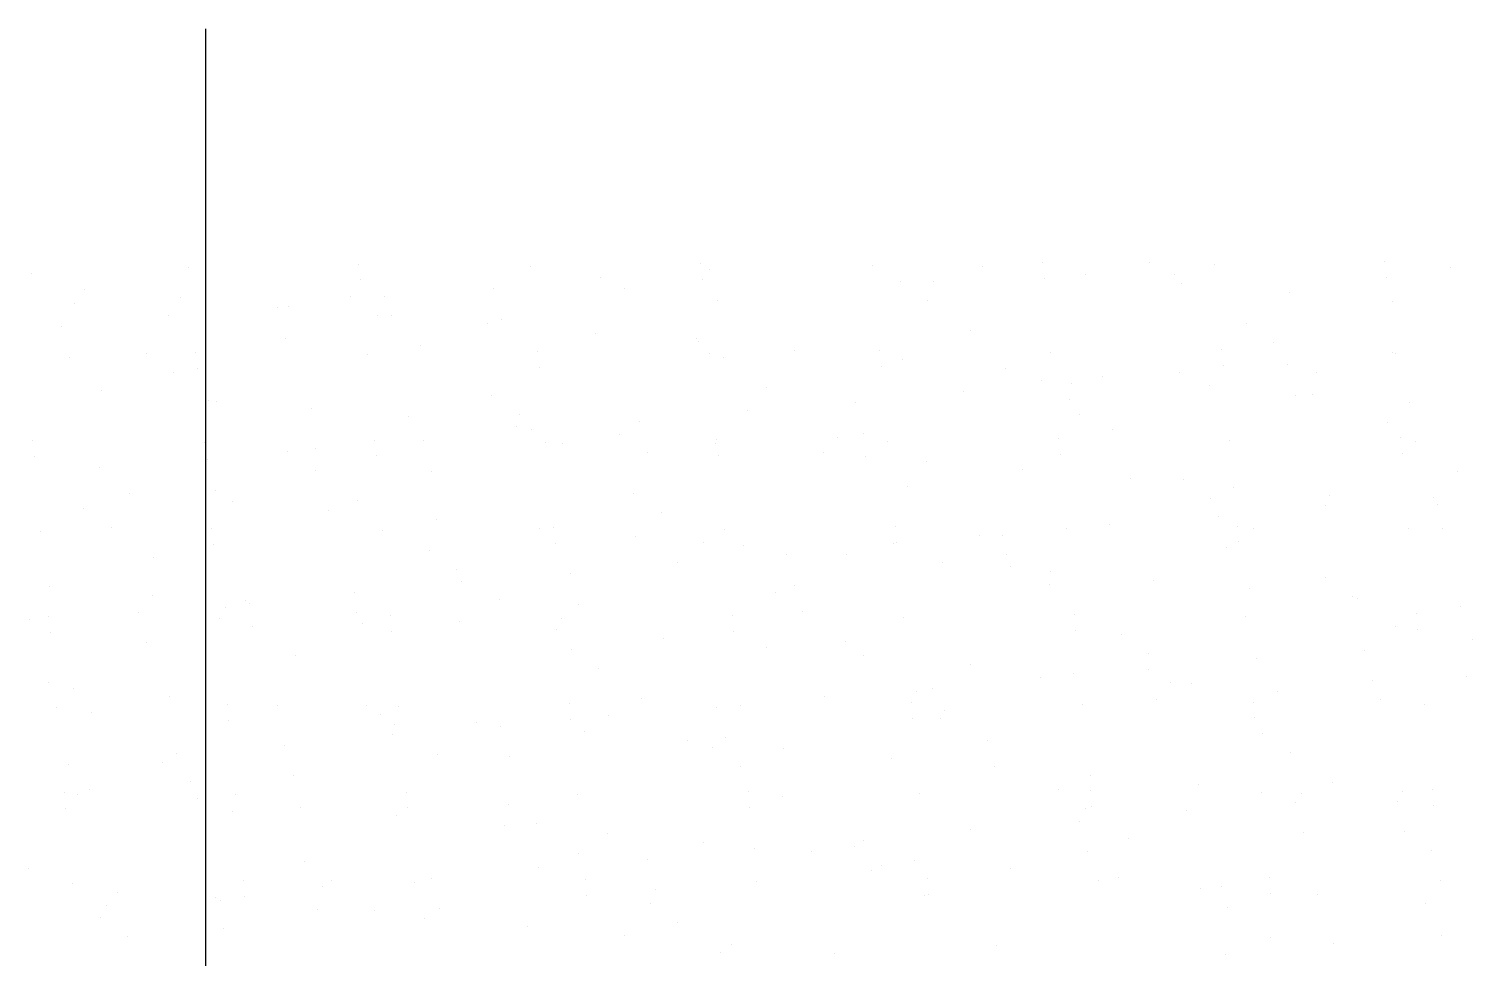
# Model space of a CAD drawing. Header units: millimetres. Extents: x 98 to 155, y -181 to 127.
# Drawn here: x 133.871 to 135.889, y 124.613 to 125.912 of the extents above; entities that cross this region are included whole.
import ezdxf
from ezdxf.enums import TextEntityAlignment as Align
from ezdxf.xclip import XClip

# ---------------------------------------------------------------- set-up
doc = ezdxf.new("R2010")
doc.units = ezdxf.units.MM
doc.header["$LTSCALE"] = 15
doc.header["$XCLIPFRAME"] = 2
for name, pattern in [('ACAD_ISO07W100', [3, 0, -3]), ('PHANTOM', [63.5, 31.75, -6.35, 6.35, -6.35, 6.35, -6.35]), ('PHANTOM2', [1.25, 0.625, -0.125, 0.125, -0.125, 0.125, -0.125])]:
    doc.linetypes.add(name, pattern=pattern)
doc.layers.get('0').update_dxf_attribs({"color": 250})
doc.layers.add('A-EJES', color=250, linetype='PHANTOM')
doc.layers.add('DLP_VERDE', color=250, linetype='Continuous')
doc.layers.add('A-MUROS', color=252, linetype='Continuous', lineweight=30)
doc.styles.add('R80', font='ARIALN.TTF', dxfattribs={"height": 2.03})

# ---------------------------------------------------------------- blocks, each defined once
blk = doc.blocks.new('A$C9f73720c')
at = {"layer": 'DLP_VERDE', "linetype": 'Continuous'}
for p, q in [((33.1368, 102.8256, 0), (33.1368, 102.8256, 0)), ((33.1026, 102.7709, 0), (33.1026, 102.7709, 0)), ((33.047, 102.7433, 0), (33.047, 102.7433, 0)), ((33.2066, 102.7572, 0), (33.2066, 102.7572, 0)), ((33.2286, 102.7543, 0), (33.2286, 102.7543, 0)), ((33.4751, 102.7485, 0), (33.4751, 102.7485, 0)), ((33.0621, 102.7305, 0), (33.0621, 102.7305, 0)), ((33.2219, 102.7375, 0), (33.2219, 102.7375, 0)), ((33.2663, 102.7394, 0), (33.2663, 102.7394, 0)), ((33.3476, 102.7386, 0), (33.3476, 102.7386, 0)), ((33.3835, 102.7422, 0), (33.3835, 102.7422, 0)), ((33.4516, 102.7249, 0), (33.4516, 102.7249, 0)), ((33.0126, 102.7118, 0), (33.0126, 102.7118, 0)), ((33.0769, 102.7117, 0), (33.0769, 102.7117, 0)), ((33.2252, 102.7187, 0), (33.2252, 102.7187, 0)), ((33.3687, 102.7105, 0), (33.3687, 102.7105, 0)), ((33.4737, 102.722, 0), (33.4737, 102.722, 0)), ((33.515, 102.7112, 0), (33.515, 102.7112, 0)), ((33.5926, 102.7064, 0), (33.5926, 102.7064, 0)), ((33.3297, 102.6929, 0), (33.3297, 102.6929, 0)), ((33.6966, 102.6927, 0), (33.6966, 102.6927, 0)), ((33.7187, 102.6898, 0), (33.7187, 102.6898, 0)), ((33.6109, 102.641, 0), (33.6109, 102.641, 0)), ((33.9474, 102.6398, 0), (33.9474, 102.6398, 0)), ((33.2399, 102.6106, 0), (33.2399, 102.6106, 0)), ((33.5765, 102.6095, 0), (33.5765, 102.6095, 0)), ((33.6616, 102.6074, 0), (33.6616, 102.6074, 0)), ((33.8214, 102.6143, 0), (33.8214, 102.6143, 0)), ((33.8658, 102.6163, 0), (33.8658, 102.6163, 0)), ((33.2486, 102.5893, 0), (33.2486, 102.5893, 0)), ((33.328, 102.5816, 0), (33.328, 102.5816, 0)), ((33.4084, 102.5963, 0), (33.4084, 102.5963, 0)), ((33.4528, 102.5982, 0), (33.4528, 102.5982, 0)), ((33.8936, 102.5906, 0), (33.8936, 102.5906, 0)), ((32.9954, 102.5783, 0), (32.9954, 102.5783, 0)), ((33.0335, 102.5739, 0), (33.0335, 102.5739, 0)), ((33.0399, 102.5802, 0), (33.0399, 102.5802, 0)), ((33.1798, 102.5746, 0), (33.1798, 102.5746, 0)), ((33.2055, 102.5791, 0), (33.2055, 102.5791, 0)), ((33.4715, 102.5734, 0), (33.4715, 102.5734, 0)), ((33.6178, 102.5741, 0), (33.6178, 102.5741, 0)), ((33.7661, 102.5811, 0), (33.7661, 102.5811, 0)), ((33.9095, 102.5729, 0), (33.9095, 102.5729, 0)), ((33.5227, 102.5602, 0), (33.5227, 102.5602, 0)), ((33.0324, 102.54, 0), (33.0324, 102.54, 0)), ((33.0545, 102.5371, 0), (33.0545, 102.5371, 0)), ((33.1518, 102.5299, 0), (33.1518, 102.5299, 0)), ((33.1735, 102.5214, 0), (33.1735, 102.5214, 0)), ((33.2775, 102.5077, 0), (33.2775, 102.5077, 0)), ((33.2995, 102.5048, 0), (33.2995, 102.5048, 0)), ((33.8039, 102.5083, 0), (33.8039, 102.5083, 0)), ((33.4185, 102.4892, 0), (33.4185, 102.4892, 0)), ((33.4329, 102.4779, 0), (33.4329, 102.4779, 0)), ((33.5225, 102.4755, 0), (33.5225, 102.4755, 0)), ((33.5445, 102.4726, 0), (33.5445, 102.4726, 0)), ((33.7694, 102.4768, 0), (33.7694, 102.4768, 0)), ((33.8481, 102.4662, 0), (33.8481, 102.4662, 0)), ((32.9928, 102.445, 0), (32.9928, 102.445, 0)), ((33.062, 102.4476, 0), (33.062, 102.4476, 0)), ((33.3985, 102.4464, 0), (33.3985, 102.4464, 0)), ((33.4309, 102.4445, 0), (33.4309, 102.4445, 0)), ((33.4351, 102.4482, 0), (33.4351, 102.4482, 0)), ((33.5949, 102.4551, 0), (33.5949, 102.4551, 0)), ((33.6393, 102.4571, 0), (33.6393, 102.4571, 0)), ((33.6635, 102.4569, 0), (33.6635, 102.4569, 0)), ((33.7675, 102.4432, 0), (33.7675, 102.4432, 0)), ((33.7895, 102.4403, 0), (33.7895, 102.4403, 0)), ((33.8689, 102.444, 0), (33.8689, 102.444, 0)), ((33.0221, 102.4301, 0), (33.0221, 102.4301, 0)), ((33.1363, 102.4368, 0), (33.1363, 102.4368, 0)), ((33.1819, 102.4371, 0), (33.1819, 102.4371, 0)), ((33.2264, 102.439, 0), (33.2264, 102.439, 0)), ((33.2826, 102.4375, 0), (33.2826, 102.4375, 0)), ((33.5744, 102.4363, 0), (33.5744, 102.4363, 0)), ((33.7157, 102.4275, 0), (33.7157, 102.4275, 0)), ((33.7206, 102.437, 0), (33.7206, 102.437, 0)), ((33.9085, 102.4247, 0), (33.9085, 102.4247, 0)), ((33.0276, 102.416, 0), (33.0276, 102.416, 0)), ((33.3448, 102.3972, 0), (33.3448, 102.3972, 0)), ((32.9738, 102.3668, 0), (32.9738, 102.3668, 0)), ((33.6259, 102.3452, 0), (33.6259, 102.3452, 0)), ((32.9474, 102.3009, 0), (32.9474, 102.3009, 0)), ((32.9993, 102.3042, 0), (32.9993, 102.3042, 0)), ((33.0957, 102.3079, 0), (33.0957, 102.3079, 0)), ((33.2392, 102.2997, 0), (33.2392, 102.2997, 0)), ((33.255, 102.3149, 0), (33.255, 102.3149, 0)), ((33.3854, 102.3004, 0), (33.3854, 102.3004, 0)), ((33.5337, 102.3074, 0), (33.5337, 102.3074, 0)), ((33.5915, 102.3137, 0), (33.5915, 102.3137, 0)), ((33.6216, 102.307, 0), (33.6216, 102.307, 0)), ((33.6772, 102.2992, 0), (33.6772, 102.2992, 0)), ((33.7814, 102.314, 0), (33.7814, 102.314, 0)), ((33.8235, 102.2998, 0), (33.8235, 102.2998, 0)), ((33.8258, 102.3159, 0), (33.8258, 102.3159, 0)), ((32.9999, 102.2798, 0), (32.9999, 102.2798, 0)), ((33.1033, 102.2905, 0), (33.1033, 102.2905, 0)), ((33.1253, 102.2876, 0), (33.1253, 102.2876, 0)), ((33.2086, 102.2889, 0), (33.2086, 102.2889, 0)), ((33.2206, 102.2833, 0), (33.2206, 102.2833, 0)), ((33.3684, 102.2959, 0), (33.3684, 102.2959, 0)), ((33.4129, 102.2979, 0), (33.4129, 102.2979, 0)), ((32.9555, 102.2779, 0), (32.9555, 102.2779, 0)), ((33.2443, 102.272, 0), (33.2443, 102.272, 0)), ((33.5377, 102.2645, 0), (33.5377, 102.2645, 0)), ((33.3483, 102.2583, 0), (33.3483, 102.2583, 0)), ((33.3704, 102.2554, 0), (33.3704, 102.2554, 0)), ((33.4893, 102.2397, 0), (33.4893, 102.2397, 0)), ((33.1668, 102.2341, 0), (33.1668, 102.2341, 0)), ((33.5934, 102.226, 0), (33.5934, 102.226, 0)), ((33.6154, 102.2231, 0), (33.6154, 102.2231, 0)), ((33.7344, 102.2075, 0), (33.7344, 102.2075, 0)), ((33.8189, 102.2125, 0), (33.8189, 102.2125, 0)), ((33.4479, 102.1822, 0), (33.4479, 102.1822, 0)), ((33.7845, 102.181, 0), (33.7845, 102.181, 0)), ((33.8384, 102.1938, 0), (33.8384, 102.1938, 0)), ((33.8604, 102.1909, 0), (33.8604, 102.1909, 0)), ((32.904, 102.1631, 0), (32.904, 102.1631, 0)), ((33.0502, 102.1638, 0), (33.0502, 102.1638, 0)), ((33.1985, 102.1708, 0), (33.1985, 102.1708, 0)), ((33.342, 102.1626, 0), (33.342, 102.1626, 0)), ((33.4883, 102.1633, 0), (33.4883, 102.1633, 0)), ((33.6366, 102.1703, 0), (33.6366, 102.1703, 0)), ((33.78, 102.1621, 0), (33.78, 102.1621, 0)), ((33.8081, 102.1658, 0), (33.8081, 102.1658, 0)), ((33.077, 102.1518, 0), (33.077, 102.1518, 0)), ((33.1864, 102.1387, 0), (33.1864, 102.1387, 0)), ((33.3951, 102.1478, 0), (33.3951, 102.1478, 0)), ((33.4135, 102.1506, 0), (33.4135, 102.1506, 0)), ((33.5549, 102.1548, 0), (33.5549, 102.1548, 0)), ((33.5994, 102.1567, 0), (33.5994, 102.1567, 0)), ((32.9821, 102.1297, 0), (32.9821, 102.1297, 0)), ((33.0426, 102.1203, 0), (33.0426, 102.1203, 0)), ((33.142, 102.1367, 0), (33.142, 102.1367, 0)), ((33.7307, 102.1318, 0), (33.7307, 102.1318, 0)), ((33.3598, 102.1014, 0), (33.3598, 102.1014, 0)), ((32.9291, 102.0733, 0), (32.9291, 102.0733, 0)), ((32.9512, 102.0704, 0), (32.9512, 102.0704, 0)), ((32.9889, 102.071, 0), (32.9889, 102.071, 0)), ((33.0702, 102.0548, 0), (33.0702, 102.0548, 0)), ((33.1742, 102.0411, 0), (33.1742, 102.0411, 0)), ((33.1962, 102.0382, 0), (33.1962, 102.0382, 0)), ((33.6409, 102.0495, 0), (33.6409, 102.0495, 0)), ((32.8633, 102.0343, 0), (32.8633, 102.0343, 0)), ((33.0068, 102.026, 0), (33.0068, 102.026, 0)), ((33.1531, 102.0267, 0), (33.1531, 102.0267, 0)), ((33.27, 102.0191, 0), (33.27, 102.0191, 0)), ((33.3014, 102.0337, 0), (33.3014, 102.0337, 0)), ((33.3152, 102.0225, 0), (33.3152, 102.0225, 0)), ((33.4448, 102.0255, 0), (33.4448, 102.0255, 0)), ((33.5911, 102.0262, 0), (33.5911, 102.0262, 0)), ((33.6065, 102.018, 0), (33.6065, 102.018, 0)), ((33.7394, 102.0332, 0), (33.7394, 102.0332, 0)), ((33.3729, 101.9975, 0), (33.3729, 101.9975, 0)), ((33.4192, 102.0088, 0), (33.4192, 102.0088, 0)), ((33.4412, 102.0059, 0), (33.4412, 102.0059, 0)), ((33.5816, 102.0066, 0), (33.5816, 102.0066, 0)), ((33.7414, 102.0136, 0), (33.7414, 102.0136, 0)), ((33.7859, 102.0155, 0), (33.7859, 102.0155, 0)), ((32.8991, 101.9888, 0), (32.8991, 101.9888, 0)), ((32.9155, 101.9775, 0), (32.9155, 101.9775, 0)), ((32.9599, 101.9795, 0), (32.9599, 101.9795, 0)), ((33.1686, 101.9886, 0), (33.1686, 101.9886, 0)), ((33.2356, 101.9876, 0), (33.2356, 101.9876, 0)), ((33.3285, 101.9955, 0), (33.3285, 101.9955, 0)), ((33.5602, 101.9903, 0), (33.5602, 101.9903, 0)), ((33.6642, 101.9766, 0), (33.6642, 101.9766, 0)), ((32.8647, 101.9572, 0), (32.8647, 101.9572, 0)), ((33.5528, 101.9687, 0), (33.5528, 101.9687, 0)), ((33.6863, 101.9737, 0), (33.6863, 101.9737, 0)), ((33.8052, 101.958, 0), (33.8052, 101.958, 0)), ((33.1818, 101.9383, 0), (33.1818, 101.9383, 0)), ((32.8109, 101.908, 0), (32.8109, 101.908, 0)), ((32.9662, 101.8971, 0), (32.9662, 101.8971, 0)), ((33.4042, 101.8966, 0), (33.4042, 101.8966, 0)), ((32.8179, 101.8901, 0), (32.8179, 101.8901, 0)), ((33.1096, 101.8889, 0), (33.1096, 101.8889, 0)), ((33.2559, 101.8896, 0), (33.2559, 101.8896, 0)), ((33.463, 101.8864, 0), (33.463, 101.8864, 0)), ((33.5477, 101.8884, 0), (33.5477, 101.8884, 0)), ((33.694, 101.8891, 0), (33.694, 101.8891, 0)), ((33.092, 101.8561, 0), (33.092, 101.8561, 0)), ((33.5594, 101.8563, 0), (33.5594, 101.8563, 0)), ((33.7681, 101.8654, 0), (33.7681, 101.8654, 0)), ((32.896, 101.8376, 0), (32.896, 101.8376, 0)), ((33.102, 101.8363, 0), (33.102, 101.8363, 0)), ((33.1464, 101.8383, 0), (33.1464, 101.8383, 0)), ((33.3551, 101.8474, 0), (33.3551, 101.8474, 0)), ((33.4286, 101.8549, 0), (33.4286, 101.8549, 0)), ((33.515, 101.8544, 0), (33.515, 101.8544, 0)), ((33.7457, 101.836, 0), (33.7457, 101.836, 0)), ((32.9421, 101.8294, 0), (32.9421, 101.8294, 0)), ((33, 101.8239, 0), (33, 101.8239, 0)), ((33.022, 101.821, 0), (33.022, 101.821, 0)), ((33.0576, 101.8245, 0), (33.0576, 101.8245, 0)), ((33.141, 101.8053, 0), (33.141, 101.8053, 0)), ((33.3748, 101.8056, 0), (33.3748, 101.8056, 0)), ((33.0039, 101.7753, 0), (33.0039, 101.7753, 0)), ((33.245, 101.7916, 0), (33.245, 101.7916, 0)), ((33.2671, 101.7887, 0), (33.2671, 101.7887, 0)), ((33.069, 101.76, 0), (33.069, 101.76, 0)), ((33.3861, 101.7731, 0), (33.3861, 101.7731, 0)), ((33.4901, 101.7594, 0), (33.4901, 101.7594, 0)), ((33.507, 101.7595, 0), (33.507, 101.7595, 0)), ((33.5121, 101.7565, 0), (33.5121, 101.7565, 0)), ((32.7744, 101.7523, 0), (32.7744, 101.7523, 0)), ((32.9207, 101.753, 0), (32.9207, 101.753, 0)), ((33.2125, 101.7518, 0), (33.2125, 101.7518, 0)), ((33.3588, 101.7525, 0), (33.3588, 101.7525, 0)), ((33.6311, 101.7408, 0), (33.6311, 101.7408, 0)), ((33.6505, 101.7513, 0), (33.6505, 101.7513, 0)), ((33.6559, 101.7537, 0), (33.6559, 101.7537, 0)), ((33.285, 101.7234, 0), (33.285, 101.7234, 0)), ((33.6215, 101.7222, 0), (33.6215, 101.7222, 0)), ((33.7351, 101.7271, 0), (33.7351, 101.7271, 0)), ((33.7459, 101.7151, 0), (33.7459, 101.7151, 0)), ((33.7571, 101.7242, 0), (33.7571, 101.7242, 0)), ((33.2885, 101.6952, 0), (33.2885, 101.6952, 0)), ((33.3329, 101.6971, 0), (33.3329, 101.6971, 0)), ((33.5416, 101.7062, 0), (33.5416, 101.7062, 0)), ((33.7015, 101.7132, 0), (33.7015, 101.7132, 0)), ((32.8755, 101.6771, 0), (32.8755, 101.6771, 0)), ((32.9141, 101.693, 0), (32.9141, 101.693, 0)), ((32.9199, 101.6791, 0), (32.9199, 101.6791, 0)), ((33.1286, 101.6882, 0), (33.1286, 101.6882, 0)), ((33.2506, 101.6918, 0), (33.2506, 101.6918, 0)), ((32.8797, 101.6615, 0), (32.8797, 101.6615, 0)), ((33.5678, 101.6729, 0), (33.5678, 101.6729, 0)), ((33.1969, 101.6426, 0), (33.1969, 101.6426, 0)), ((32.8773, 101.6152, 0), (32.8773, 101.6152, 0)), ((33.0236, 101.6159, 0), (33.0236, 101.6159, 0)), ((33.1718, 101.6229, 0), (33.1718, 101.6229, 0)), ((33.3153, 101.6147, 0), (33.3153, 101.6147, 0)), ((33.4616, 101.6154, 0), (33.4616, 101.6154, 0)), ((33.6099, 101.6224, 0), (33.6099, 101.6224, 0)), ((32.8258, 101.6067, 0), (32.8258, 101.6067, 0)), ((32.8259, 101.6122, 0), (32.8259, 101.6122, 0)), ((32.8479, 101.6038, 0), (32.8479, 101.6038, 0)), ((32.9669, 101.5881, 0), (32.9669, 101.5881, 0)), ((33.0709, 101.5744, 0), (33.0709, 101.5744, 0)), ((33.478, 101.5907, 0), (33.478, 101.5907, 0)), ((33.0929, 101.5715, 0), (33.0929, 101.5715, 0)), ((33.1071, 101.5603, 0), (33.1071, 101.5603, 0)), ((33.2119, 101.5559, 0), (33.2119, 101.5559, 0)), ((33.4436, 101.5591, 0), (33.4436, 101.5591, 0)), ((33.475, 101.554, 0), (33.475, 101.554, 0)), ((33.5194, 101.5559, 0), (33.5194, 101.5559, 0)), ((33.062, 101.536, 0), (33.062, 101.536, 0)), ((33.1064, 101.5379, 0), (33.1064, 101.5379, 0)), ((33.3151, 101.547, 0), (33.3151, 101.547, 0)), ((33.3159, 101.5422, 0), (33.3159, 101.5422, 0)), ((33.3379, 101.5393, 0), (33.3379, 101.5393, 0)), ((32.7361, 101.5299, 0), (32.7361, 101.5299, 0)), ((32.9021, 101.529, 0), (32.9021, 101.529, 0)), ((33.0727, 101.5288, 0), (33.0727, 101.5288, 0)), ((33.4569, 101.5236, 0), (33.4569, 101.5236, 0)), ((33.3898, 101.5099, 0), (33.3898, 101.5099, 0)), ((33.5609, 101.5099, 0), (33.5609, 101.5099, 0)), ((33.583, 101.507, 0), (33.583, 101.507, 0)), ((32.8366, 101.4864, 0), (32.8366, 101.4864, 0)), ((32.9801, 101.4781, 0), (32.9801, 101.4781, 0)), ((33.0189, 101.4795, 0), (33.0189, 101.4795, 0)), ((33.1264, 101.4788, 0), (33.1264, 101.4788, 0)), ((33.2747, 101.4858, 0), (33.2747, 101.4858, 0)), ((33.4182, 101.4776, 0), (33.4182, 101.4776, 0)), ((33.5644, 101.4783, 0), (33.5644, 101.4783, 0)), ((33.7019, 101.4913, 0), (33.7019, 101.4913, 0)), ((33.671, 101.458, 0), (33.671, 101.458, 0)), ((33.3, 101.4276, 0), (33.3, 101.4276, 0)), ((33.6366, 101.4264, 0), (33.6366, 101.4264, 0)), ((33.6615, 101.4128, 0), (33.6615, 101.4128, 0)), ((32.9291, 101.3972, 0), (32.9291, 101.3972, 0)), ((33.2485, 101.3948, 0), (33.2485, 101.3948, 0)), ((33.2656, 101.3961, 0), (33.2656, 101.3961, 0)), ((33.2929, 101.3967, 0), (33.2929, 101.3967, 0)), ((33.5016, 101.4058, 0), (33.5016, 101.4058, 0)), ((32.8355, 101.3768, 0), (32.8355, 101.3768, 0)), ((32.8799, 101.3787, 0), (32.8799, 101.3787, 0)), ((33.0886, 101.3878, 0), (33.0886, 101.3878, 0)), ((33.5828, 101.3772, 0), (33.5828, 101.3772, 0)), ((32.7927, 101.3709, 0), (32.7927, 101.3709, 0)), ((32.8947, 101.3657, 0), (32.8947, 101.3657, 0)), ((32.8967, 101.3572, 0), (32.8967, 101.3572, 0)), ((32.9187, 101.3543, 0), (32.9187, 101.3543, 0)), ((32.7912, 101.3422, 0), (32.7912, 101.3422, 0)), ((32.9395, 101.3493, 0), (32.9395, 101.3493, 0)), ((33.0377, 101.3387, 0), (33.0377, 101.3387, 0)), ((33.083, 101.341, 0), (33.083, 101.341, 0)), ((33.2119, 101.3468, 0), (33.2119, 101.3468, 0)), ((33.2292, 101.3417, 0), (33.2292, 101.3417, 0)), ((33.3775, 101.3487, 0), (33.3775, 101.3487, 0)), ((33.521, 101.3405, 0), (33.521, 101.3405, 0)), ((33.6673, 101.3412, 0), (33.6673, 101.3412, 0)), ((32.841, 101.3165, 0), (32.841, 101.3165, 0)), ((33.1417, 101.325, 0), (33.1417, 101.325, 0)), ((33.1638, 101.3221, 0), (33.1638, 101.3221, 0)), ((33.2828, 101.3064, 0), (33.2828, 101.3064, 0)), ((33.3868, 101.2927, 0), (33.3868, 101.2927, 0)), ((33.493, 101.2949, 0), (33.493, 101.2949, 0)), ((33.4088, 101.2898, 0), (33.4088, 101.2898, 0)), ((33.5278, 101.2741, 0), (33.5278, 101.2741, 0)), ((33.1221, 101.2645, 0), (33.1221, 101.2645, 0)), ((33.435, 101.2536, 0), (33.435, 101.2536, 0)), ((33.4586, 101.2634, 0), (33.4586, 101.2634, 0)), ((33.4794, 101.2556, 0), (33.4794, 101.2556, 0)), ((33.6318, 101.2604, 0), (33.6318, 101.2604, 0)), ((33.6538, 101.2575, 0), (33.6538, 101.2575, 0)), ((32.7512, 101.2342, 0), (32.7512, 101.2342, 0)), ((33.022, 101.2356, 0), (33.022, 101.2356, 0)), ((33.0664, 101.2375, 0), (33.0664, 101.2375, 0)), ((33.0877, 101.233, 0), (33.0877, 101.233, 0)), ((33.2751, 101.2466, 0), (33.2751, 101.2466, 0)), ((32.6534, 101.2195, 0), (32.6534, 101.2195, 0)), ((32.8621, 101.2286, 0), (32.8621, 101.2286, 0)), ((33.0423, 101.2122, 0), (33.0423, 101.2122, 0)), ((33.4049, 101.2141, 0), (33.4049, 101.2141, 0)), ((33.4804, 101.2116, 0), (33.4804, 101.2116, 0)), ((32.7168, 101.2026, 0), (32.7168, 101.2026, 0)), ((32.7478, 101.2044, 0), (32.7478, 101.2044, 0)), ((32.894, 101.2051, 0), (32.894, 101.2051, 0)), ((33.1858, 101.2039, 0), (33.1858, 101.2039, 0)), ((33.3321, 101.2046, 0), (33.3321, 101.2046, 0)), ((33.6238, 101.2034, 0), (33.6238, 101.2034, 0)), ((33.0339, 101.1838, 0), (33.0339, 101.1838, 0)), ((32.663, 101.1534, 0), (32.663, 101.1534, 0)), ((32.7225, 101.14, 0), (32.7225, 101.14, 0)), ((32.7446, 101.1371, 0), (32.7446, 101.1371, 0)), ((33.3151, 101.1318, 0), (33.3151, 101.1318, 0)), ((32.8636, 101.1215, 0), (32.8636, 101.1215, 0)), ((33.6215, 101.1124, 0), (33.6215, 101.1124, 0)), ((32.9441, 101.1015, 0), (32.9441, 101.1015, 0)), ((32.9676, 101.1078, 0), (32.9676, 101.1078, 0)), ((32.9896, 101.1049, 0), (32.9896, 101.1049, 0)), ((33.1086, 101.0892, 0), (33.1086, 101.0892, 0)), ((33.2085, 101.0944, 0), (33.2085, 101.0944, 0)), ((33.2529, 101.0963, 0), (33.2529, 101.0963, 0)), ((33.2807, 101.1003, 0), (33.2807, 101.1003, 0)), ((33.4616, 101.1055, 0), (33.4616, 101.1055, 0)), ((32.6356, 101.0694, 0), (32.6356, 101.0694, 0)), ((32.7071, 101.0756, 0), (32.7071, 101.0756, 0)), ((32.7955, 101.0764, 0), (32.7955, 101.0764, 0)), ((32.8399, 101.0783, 0), (32.8399, 101.0783, 0)), ((32.9097, 101.0699, 0), (32.9097, 101.0699, 0)), ((33.0486, 101.0874, 0), (33.0486, 101.0874, 0)), ((33.1452, 101.075, 0), (33.1452, 101.075, 0)), ((33.2126, 101.0755, 0), (33.2126, 101.0755, 0)), ((33.2346, 101.0726, 0), (33.2346, 101.0726, 0)), ((33.5832, 101.0745, 0), (33.5832, 101.0745, 0)), ((33.5978, 101.0814, 0), (33.5978, 101.0814, 0)), ((32.8506, 101.0673, 0), (32.8506, 101.0673, 0)), ((32.9969, 101.068, 0), (32.9969, 101.068, 0)), ((33.2269, 101.0511, 0), (33.2269, 101.0511, 0)), ((33.2886, 101.0668, 0), (33.2886, 101.0668, 0)), ((33.3536, 101.0569, 0), (33.3536, 101.0569, 0)), ((33.4349, 101.0675, 0), (33.4349, 101.0675, 0)), ((33.4576, 101.0432, 0), (33.4576, 101.0432, 0)), ((33.4797, 101.0403, 0), (33.4797, 101.0403, 0)), ((32.856, 101.0207, 0), (32.856, 101.0207, 0)), ((33.5987, 101.0247, 0), (33.5987, 101.0247, 0)), ((33.508, 100.9991, 0), (33.508, 100.9991, 0)), ((33.1371, 100.9688, 0), (33.1371, 100.9688, 0)), ((33.4736, 100.9676, 0), (33.4736, 100.9676, 0)), ((33.395, 100.9532, 0), (33.395, 100.9532, 0)), ((33.4394, 100.9552, 0), (33.4394, 100.9552, 0)), ((32.6617, 100.9314, 0), (32.6617, 100.9314, 0)), ((32.7662, 100.9384, 0), (32.7662, 100.9384, 0)), ((32.81, 100.9385, 0), (32.81, 100.9385, 0)), ((32.8221, 100.9282, 0), (32.8221, 100.9282, 0)), ((32.9534, 100.9302, 0), (32.9534, 100.9302, 0)), ((32.982, 100.9352, 0), (32.982, 100.9352, 0)), ((33.0264, 100.9371, 0), (33.0264, 100.9371, 0)), ((33.0997, 100.9309, 0), (33.0997, 100.9309, 0)), ((33.1027, 100.9372, 0), (33.1027, 100.9372, 0)), ((33.2351, 100.9463, 0), (33.2351, 100.9463, 0)), ((33.248, 100.9379, 0), (33.248, 100.9379, 0)), ((33.3915, 100.9297, 0), (33.3915, 100.9297, 0)), ((33.5377, 100.9304, 0), (33.5377, 100.9304, 0)), ((32.6134, 100.9191, 0), (32.6134, 100.9191, 0)), ((33.4199, 100.9184, 0), (33.4199, 100.9184, 0)), ((32.6894, 100.9043, 0), (32.6894, 100.9043, 0)), ((32.7318, 100.9069, 0), (32.7318, 100.9069, 0)), ((32.7934, 100.8906, 0), (32.7934, 100.8906, 0)), ((32.8155, 100.8877, 0), (32.8155, 100.8877, 0)), ((33.049, 100.888, 0), (33.049, 100.888, 0)), ((32.9344, 100.872, 0), (32.9344, 100.872, 0)), ((33.0384, 100.8583, 0), (33.0384, 100.8583, 0)), ((33.0605, 100.8554, 0), (33.0605, 100.8554, 0)), ((33.1795, 100.8397, 0), (33.1795, 100.8397, 0)), ((33.3301, 100.8361, 0), (33.3301, 100.8361, 0)), ((33.2835, 100.826, 0), (33.2835, 100.826, 0)), ((33.3055, 100.8231, 0), (33.3055, 100.8231, 0)), ((33.4245, 100.8075, 0), (33.4245, 100.8075, 0)), ((32.9592, 100.8057, 0), (32.9592, 100.8057, 0)), ((33.0086, 100.7871, 0), (33.0086, 100.7871, 0)), ((33.0563, 100.7931, 0), (33.0563, 100.7931, 0)), ((33.1685, 100.794, 0), (33.1685, 100.794, 0)), ((33.2026, 100.7938, 0), (33.2026, 100.7938, 0)), ((33.2129, 100.796, 0), (33.2129, 100.796, 0)), ((33.2957, 100.8046, 0), (33.2957, 100.8046, 0)), ((33.3508, 100.8008, 0), (33.3508, 100.8008, 0)), ((33.4216, 100.8051, 0), (33.4216, 100.8051, 0)), ((33.4943, 100.7926, 0), (33.4943, 100.7926, 0)), ((33.5285, 100.7938, 0), (33.5285, 100.7938, 0)), ((33.5505, 100.7909, 0), (33.5505, 100.7909, 0)), ((33.2419, 100.7553, 0), (33.2419, 100.7553, 0)), ((33.5231, 100.7034, 0), (33.5231, 100.7034, 0))]:
    blk.add_line(p, q, dxfattribs=at)
at = {"style": 'R80'}
for height, rotation, p in [(0.09, 0.009, (39.554, 141.0046, 0)), (0.09, 0.009, (45.7984, 139.3226, 0)), (0.09, 0.009, (50.4634, 135.3578, 0)), (0.09, 0.009, (41.9784, 129.0436, 0)), (0.09, 0.009, (37.8409, 128.6089, 0)), (0.09, 0.009, (35.483, 116.3582, 0)), (0.09, 0.009, (63.0395, 116.3253, 0)), (0.09, 0.009, (38.5607, 113.6321, 0)), (0.09, 0.009, (45.1292, 84.3757, 0)), (0.09, 0.009, (43.9111, 83.9335, 0)), (0.09, 0.009, (43.1485, 83.401, 0)), (0.09, 0.009, (28.0067, 80.1071, 0)), (0.09, 0.009, (44.3753, 79.9046, 0)), (0.09, 0.009, (55.151, 79.2173, 0)), (0.09, 0.009, (38.2608, 76.0049)), (0.09, 0.009, (39.0036, 75.5558)), (0.09, 0.009, (27.5137, 75.2133, 0)), (0.09, 0.009, (27.5137, 75.2133, 0)), (0.09, 0.009, (39.8519, 75.1543)), (0.09, 0.009, (25.3599, 70.2709, 0)), (0.09, 0.009, (32.1646, 69.192, 0)), (0.09, 0.009, (32.1646, 69.192, 0)), (0.09, 0.009, (26.9947, 68.6392, 0)), (0.09, 0.009, (59.8504, 67.3859, 0)), (0.09, 0.009, (24.839, 65.5107, 0)), (0.09, 0.009, (24.839, 65.5107, 0)), (0.09, 0.009, (33.5008, 60.261, 0)), (0.09, 0.009, (33.5008, 60.261, 0)), (0.09, 347.3908, (17.1069, 59.2726, 0)), (0.09, 0.009, (26.4708, 59.2035, 0)), (0.09, 0.009, (26.4708, 59.2035, 0)), (0.09, 0.009, (23.1216, 58.7685, 0)), (0.09, 0.009, (23.1216, 58.7685, 0)), (0.09, 0.009, (27.6632, 55.3959, 0)), (0.09, 0.009, (27.6632, 55.3959, 0)), (0.09, 0.009, (22.2239, 54.9818, 0)), (0.09, 0.009, (22.2239, 54.9818, 0)), (0.09, 0.009, (65.7174, 53.5803, 0)), (0.09, 0.009, (38.377, 51.7166, 0)), (0.09, 0.009, (38.377, 51.7166, 0)), (0.09, 0.009, (21.0294, 51.3767, 0)), (0.09, 0.009, (21.0294, 51.3767, 0)), (0.09, 0.009, (29.4091, 50.8876, 0)), (0.09, 0.009, (29.4091, 50.8876, 0)), (0.09, 0.009, (22.5184, 48.0808, 0)), (0.09, 0.009, (22.5184, 48.0808, 0)), (0.09, 0.009, (32.8305, 47.9478, 0)), (0.09, 0.009, (38.6414, 47.9238, 0)), (0.09, 1.5576, (45.5013, 47.0033, 0)), (0.09, 1.5576, (45.5013, 47.0033, 0)), (0.09, 1.5576, (42.9613, 45.8781, 0)), (0.09, 0.009, (31.2252, 43.4352, 0)), (0.09, 0.009, (31.2252, 43.4352, 0)), (0.09, 0.009, (24.8291, 43.3056, 0)), (0.09, 0.009, (24.8291, 43.3056, 0)), (0.09, 0.009, (28.8684, 42.6092, 0)), (0.09, 0.009, (28.8684, 42.6092, 0)), (0.09, 0.009, (46.0815, 42.4048, 0)), (0.09, 0.009, (19.0307, 42.0559, 0)), (0.09, 0.009, (19.0307, 42.0559, 0)), (0.09, 0.009, (70.9067, 41.0329, 0)), (0.09, 0.009, (22.7765, 38.7407, 0)), (0.09, 0.009, (22.7765, 38.7407, 0)), (0.09, 0.009, (17.8952, 37.4624, 0)), (0.09, 0.009, (17.8952, 37.4624, 0)), (0.09, 0.009, (25.8226, 33.2142, 0)), (0.09, 0.009, (21.5027, 31.2754, 0)), (0.1403, 0.009, (43.0178, 29.8778, 0)), (0.09, 0.009, (24.3978, 29.2659, 0)), (0.09, 0.009, (49.7565, 29.0287, 0)), (0.09, 0.009, (16.51, 28.4123, 0)), (0.09, 0.009, (16.51, 28.4123, 0)), (0.09, 0.009, (40.7946, 24.893, 0)), (0.09, 0.009, (18.1268, 23.6374, 0)), (0.09, 0.009, (20.346, 20.3291, 0)), (0.09, 0.009, (38.3365, 19.4632, 0)), (0.09, 0.009, (18.2869, 15.9828, 0)), (0.09, 0.009, (36.6694, 12.5977, 0)), (0.09, 337.7998, (24.7536, 11.2334, 0)), (0.09, 0.009, (33.5928, 10.3508, 0)), (0.09, 337.7998, (21.6109, 10.1247, 0)), (0.09, 337.7998, (16.5605, 9.5998, 0)), (0.09, 337.7998, (29.9414, 8.9534, 0)), (0.09, 337.7998, (31.6402, 7.9561, 0)), (0.09, 337.7998, (26.736, 7.7966, 0)), (0.09, 337.7998, (32.0288, 7.0232, 0)), (0.09, 0.009, (16.5347, 5.5678, 0)), (0.09, 0.009, (23.3239, 5.5763, 0)), (0.09, 0.009, (34.4718, 3.6379, 0))]:
    blk.add_attdef('N.P.T.+0.00', text='', height=height, rotation=rotation, dxfattribs=at).set_placement(p, align=Align.MIDDLE_CENTER)
for p in [(49.9263, 138.2431, 0), (56.6904, 136.252, 0), (60.5336, 135.5237, 0), (42.6322, 135.1839), (58.3591, 133.6514, 0), (46.2516, 126.9171), (67.6439, 125.1529), (62.2762, 107.4327), (41.3341, 103.0918, 0), (58.4477, 100.4887, -0.2526), (35.1548, 97.8545, 0), (58.3053, 94.9071, 0), (31.2618, 93.9445, 0), (38.1161, 91.318), (54.6279, 88.218, 0), (17.9393, 86.8861, 0), (34.7444, 85.6148, 0), (54.6869, 83.8861, 0), (35.5048, 81.4636, 0), (34.6534, 76.9929, 0), (59.6668, 73.2509), (40.4113, 65.8421, 0), (43.5611, 65.2125, 0), (64.4681, 61.3857), (43.9111, 51.4927, 0), (32.9744, 51.0828, 0), (48.0327, 50.0735, 0), (69.3242, 50.0814, 0), (52.9599, 39.4701, 0), (74.4159, 35.7467, 0)]:
    blk.add_attdef('N.P.T.+0.00', text='', height=0.2109, dxfattribs=at).set_placement(p, align=Align.MIDDLE_CENTER)
blk = doc.blocks.new('Ejes_Torre C 1var')
at = {"layer": 'A-EJES', "linetype": 'PHANTOM2', "ltscale": 0.5}
blk.add_lwpolyline([(32.475, 16.65), (32.475, 14.35)], dxfattribs=at)

msp = doc.modelspace()

# ---------------------------------------------------------------- block references
at = {"linetype": 'ACAD_ISO07W100', "ltscale": 5}
ref = msp.add_blockref('A$C9f73720c', (241.452, 114.8591), dxfattribs=dict(at, rotation=102.6156181418625))
XClip(ref).set_block_clipping_path([(22.1542253106, 140.4101169162), (10.3600901397, 87.7136669306), (29.6608346476, 83.3939150368), (41.4549698184, 136.0903650224)])

# ---------------------------------------------------------------- next in the draw order: block references
at = {"layer": 'A-MUROS'}
msp.add_blockref('Ejes_Torre C 1var', (101.6432, 109.2616), dxfattribs=at)

doc.saveas('drawing.dxf')
